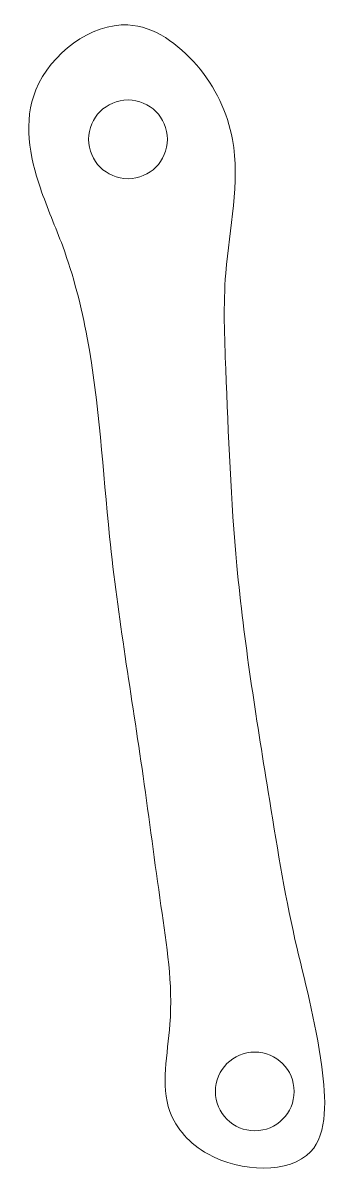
# Model space of a CAD drawing. Header units: inches. Extents: x 0.7 to 1.42, y -0.41 to 2.34.
import ezdxf

# ---------------------------------------------------------------- set-up
doc = ezdxf.new("R2010")
doc.units = ezdxf.units.IN
doc.header["$MEASUREMENT"] = 0

msp = doc.modelspace()

# ---------------------------------------------------------------- linework, layer by layer
at = {"color": 7, "linetype": 'Continuous', "lineweight": 15}
for centre in [(0.9463, 2.0584), (1.2485, -0.2091)]:
    msp.add_circle(centre, 0.0938, dxfattribs=at)
msp.add_open_spline([(0.7906, 1.8037), (0.7736, 1.8498), (0.7218, 1.9647), (0.6778, 2.1978), (0.9262, 2.3873), (1.127, 2.242), (1.2305, 2.0222), (1.1689, 1.7689), (1.1827, 1.4313), (1.1981, 1.016), (1.2702, 0.5681), (1.3357, 0.1615), (1.4108, -0.0979), (1.429, -0.4092), (1.1509, -0.3993), (1.0121, -0.2426), (1.0646, -0.0199), (1.0218, 0.2415), (0.973, 0.6295), (0.895, 1.0775), (0.8749, 1.504), (0.8165, 1.7335), (0.7906, 1.8037)], degree=3, knots=[0, 0, 0, 0, 0.025012, 0.064561, 0.109825, 0.141829, 0.174905, 0.228684, 0.267293, 0.346435, 0.437989, 0.498222, 0.550524, 0.584938, 0.626251, 0.649143, 0.68416, 0.731884, 0.784455, 0.881469, 0.961884, 1, 1, 1, 1], dxfattribs=at)

doc.saveas('drawing.dxf')
